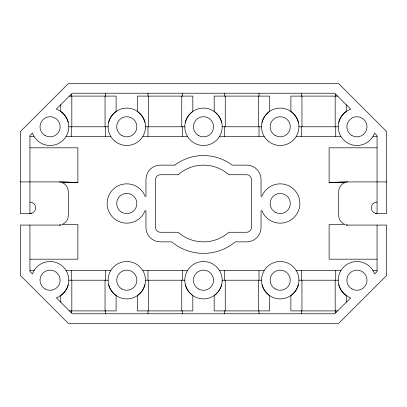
<?xml version="1.0" encoding="UTF-8"?>
<svg xmlns="http://www.w3.org/2000/svg" width="407" height="407" viewBox="0 0 407 407"><rect width="100%" height="100%" fill="white"/><g stroke="black" fill="none" stroke-linecap="round" stroke-linejoin="round"><path stroke-width="0.61" d="M108.628 122.329C109.692 117.923 112.541 114.148 116.112 111.437L116.112 96.103L69.388 96.103M68.234 284.671C67.17 289.077 64.321 292.852 60.75 295.563L60.75 302.259M185.343 122.329C186.406 117.923 189.255 114.148 192.826 111.437L192.826 96.103L137.464 96.103L137.464 111.437C141.036 114.148 143.88 117.923 144.948 122.329M144.948 284.671C143.88 289.077 141.036 292.852 137.464 295.563L137.464 310.897L192.826 310.897L192.826 295.563C189.255 292.852 186.406 289.077 185.343 284.671M262.052 122.329C263.12 117.923 265.964 114.148 269.536 111.437L269.536 96.103L214.174 96.103L214.174 111.437C217.745 114.148 220.594 117.923 221.657 122.329M221.657 284.671C220.594 289.077 217.745 292.852 214.174 295.563L214.174 310.897L269.536 310.897L269.536 295.563C265.964 292.852 263.12 289.077 262.052 284.671M338.766 122.329C339.83 117.923 342.679 114.148 346.25 111.437L346.25 104.741M298.372 284.671C297.308 289.077 294.459 292.852 290.888 295.563L290.888 310.897L337.612 310.897M29.94 202.06A5.754 5.754 0 0 1 31.431 213.375L20.35 213.568L20.35 131.583L68.295 83.639L338.705 83.639L386.65 131.583L386.65 213.568L375.569 213.375A5.754 5.754 0 0 1 377.06 202.06M31.431 213.375L29.94 213.558L29.94 135.556L32.453 133.038A18.697 18.697 0 0 0 63.299 140.008A18.697 18.697 0 0 0 56.329 109.168L72.268 93.228L334.732 93.228L350.671 109.168A18.697 18.697 0 0 0 343.701 140.008A18.697 18.697 0 0 0 374.547 133.038L377.06 135.556L377.06 213.568L375.569 213.375M61.035 225.01L59.163 225.066L60.882 224.995M337.612 96.103L290.888 96.103L290.888 111.437C294.459 114.148 297.308 117.923 298.372 122.329M68.773 126.786L108.089 126.786M145.487 126.786L184.803 126.786M222.197 126.786A18.697 18.697 0 0 0 194.149 110.592A18.697 18.697 0 0 0 194.149 142.979A18.697 18.697 0 0 0 222.197 126.786L261.513 126.786M298.911 126.786L338.227 126.786M29.94 136.376L34.025 136.376M66.127 136.376L110.735 136.376M142.842 136.376L187.449 136.376M219.551 136.376L264.158 136.376M296.265 136.376L340.873 136.376M372.975 136.376L377.06 136.376M29.94 147.817L77.885 147.817L77.885 182.473L61.9 182.473A9.59 9.59 0 0 1 68.295 191.514L68.295 215.486A9.59 9.59 0 0 1 61.9 224.527L77.885 224.527L77.885 259.183L29.94 259.183M377.06 147.817L329.115 147.817L329.115 182.473L345.1 182.473A9.59 9.59 0 0 0 338.705 191.514L338.705 215.486A9.59 9.59 0 0 0 345.1 224.527L329.115 224.527L329.115 259.183L377.06 259.183M20.35 181.924L58.705 181.924M348.295 181.924L386.65 181.924M58.705 225.076L20.35 225.076L20.35 275.417L68.295 323.362L338.705 323.362L386.65 275.417L386.65 225.076L348.295 225.076M29.94 270.624L34.025 270.624M66.127 270.624L110.735 270.624M142.842 270.624L187.449 270.624M219.551 270.624L264.158 270.624M296.265 270.624L340.873 270.624M372.975 270.624L377.06 270.624M68.773 280.214L108.089 280.214M145.487 280.214A18.697 18.697 0 0 0 117.44 264.021A18.697 18.697 0 0 0 117.44 296.408A18.697 18.697 0 0 0 145.487 280.214L184.803 280.214M222.197 280.214A18.697 18.697 0 0 1 194.149 296.408A18.697 18.697 0 0 1 194.149 264.021A18.697 18.697 0 0 1 222.197 280.214L261.513 280.214M298.911 280.214A18.697 18.697 0 0 0 270.864 264.021A18.697 18.697 0 0 0 270.864 296.408A18.697 18.697 0 0 0 298.911 280.214L338.227 280.214M69.388 310.897L116.112 310.897L116.112 295.563C112.541 292.852 109.692 289.077 108.628 284.671M345.955 225.01L347.827 225.066L346.092 224.995M338.766 284.671C339.83 289.077 342.679 292.852 346.25 295.563L346.25 302.259M68.234 122.329C67.17 117.923 64.321 114.148 60.75 111.437L60.75 104.741M377.06 225.076L377.06 271.444L374.547 273.962A18.697 18.697 0 0 0 343.701 266.992A18.697 18.697 0 0 0 350.671 297.832L334.732 313.772L72.268 313.772L56.329 297.832A18.697 18.697 0 0 0 63.299 266.992A18.697 18.697 0 0 0 32.453 273.962L29.94 271.444L29.94 225.076M335.729 94.221L335.729 96.103M335.729 126.786L335.729 136.376M335.729 270.624L335.729 280.214M335.729 310.897L335.729 312.779M335.175 96.103L335.175 126.786M335.175 280.214L335.175 310.897M301.958 96.103L301.958 126.786M301.958 280.214L301.958 310.897M301.409 93.228L301.409 96.103M301.409 126.786L301.409 136.376M301.409 270.624L301.409 280.214M301.409 310.897L301.409 313.772M259.015 93.228L259.015 96.103M259.015 126.786L259.015 136.376M259.015 270.624L259.015 280.214M259.015 310.897L259.015 313.772M258.465 96.103L258.465 126.786M258.465 280.214L258.465 310.897M225.249 96.103L225.249 126.786M225.249 280.214L225.249 310.897M224.695 93.228L224.695 96.103M224.695 126.786L224.695 136.376M224.695 270.624L224.695 280.214M224.695 310.897L224.695 313.772M182.305 93.228L182.305 96.103M182.305 126.786L182.305 136.376M182.305 270.624L182.305 280.214M182.305 310.897L182.305 313.772M181.751 96.103L181.751 126.786M181.751 280.214L181.751 310.897M148.535 96.103L148.535 126.786M148.535 280.214L148.535 310.897M147.985 93.228L147.985 96.103M147.985 126.786L147.985 136.376M147.985 270.624L147.985 280.214M147.985 310.897L147.985 313.772M105.591 93.228L105.591 96.103M105.591 126.786L105.591 136.376M105.591 270.624L105.591 280.214M105.591 310.897L105.591 313.772M105.042 96.103L105.042 126.786M105.042 280.214L105.042 310.897M71.825 96.103L71.825 126.786M71.825 280.214L71.825 310.897M71.271 94.221L71.271 96.103M71.271 126.786L71.271 136.376M71.271 270.624L71.271 280.214M71.271 310.897L71.271 312.779M347.827 181.934L329.115 182.473L347.827 181.934M174.735 165.145L160.348 165.145A14.382 14.382 0 0 0 145.965 179.528L145.965 196.306L145.08 196.306A19.658 19.658 0 0 0 114.916 187.831A19.658 19.658 0 0 0 114.916 219.17A19.658 19.658 0 0 0 145.08 210.694L145.965 210.694L145.965 227.472A14.382 14.382 0 0 0 160.348 241.855L171.637 241.855A49.863 49.863 0 0 0 235.363 241.855L246.652 241.855A14.382 14.382 0 0 0 261.035 227.472L261.035 210.694L261.92 210.694A19.658 19.658 0 0 0 292.084 219.17A19.658 19.658 0 0 0 292.084 187.831A19.658 19.658 0 0 0 261.92 196.306L261.035 196.306L261.035 179.528A14.382 14.382 0 0 0 246.652 165.145L232.265 165.145A47.945 47.945 0 0 0 174.735 165.145M178.129 174.735L160.348 174.735A4.792 4.792 0 0 0 155.555 179.528L155.555 227.472A4.792 4.792 0 0 0 160.348 232.265L178.129 232.265A38.355 38.355 0 0 0 228.871 232.265L246.652 232.265A4.792 4.792 0 0 0 251.445 227.472L251.445 179.528A4.792 4.792 0 0 0 246.652 174.735L228.871 174.735A38.355 38.355 0 0 0 178.129 174.735M77.885 182.473L59.173 181.934L77.885 182.473M268.121 141.051A18.697 18.697 0 0 0 298.611 130.128A18.697 18.697 0 0 0 273.906 109.188A18.697 18.697 0 0 0 268.121 141.051M275.178 135.506A10.068 10.068 0 0 0 290.283 126.786A10.068 10.068 0 0 0 275.178 118.071A10.068 10.068 0 0 0 275.178 135.506M198.463 135.506A10.068 10.068 0 0 0 213.568 126.786A10.068 10.068 0 0 0 198.463 118.071A10.068 10.068 0 0 0 198.463 135.506M114.698 141.051A18.697 18.697 0 0 0 145.187 130.128A18.697 18.697 0 0 0 120.482 109.188A18.697 18.697 0 0 0 114.698 141.051M121.754 135.506A10.068 10.068 0 0 0 136.859 126.786A10.068 10.068 0 0 0 121.754 118.071A10.068 10.068 0 0 0 121.754 135.506M121.754 288.929A10.068 10.068 0 0 0 136.859 280.214A10.068 10.068 0 0 0 121.754 271.494A10.068 10.068 0 0 0 121.754 288.929M198.463 288.929A10.068 10.068 0 0 0 213.568 280.214A10.068 10.068 0 0 0 198.463 271.494A10.068 10.068 0 0 0 198.463 288.929M275.178 288.929A10.068 10.068 0 0 0 290.283 280.214A10.068 10.068 0 0 0 275.178 271.494A10.068 10.068 0 0 0 275.178 288.929M351.892 135.506A10.068 10.068 0 0 0 366.992 126.786A10.068 10.068 0 0 0 351.892 118.071A10.068 10.068 0 0 0 351.892 135.506M45.04 135.506A10.068 10.068 0 0 0 60.144 126.786A10.068 10.068 0 0 0 45.04 118.071A10.068 10.068 0 0 0 45.04 135.506M121.754 212.22A10.068 10.068 0 0 0 136.859 203.5A10.068 10.068 0 0 0 121.754 194.78A10.068 10.068 0 0 0 121.754 212.22M275.178 212.22A10.068 10.068 0 0 0 290.283 203.5A10.068 10.068 0 0 0 275.178 194.78A10.068 10.068 0 0 0 275.178 212.22M45.04 288.929A10.068 10.068 0 0 0 60.144 280.214A10.068 10.068 0 0 0 45.04 271.494A10.068 10.068 0 0 0 45.04 288.929M351.892 288.929A10.068 10.068 0 0 0 366.992 280.214A10.068 10.068 0 0 0 351.892 271.494A10.068 10.068 0 0 0 351.892 288.929"/></g></svg>
